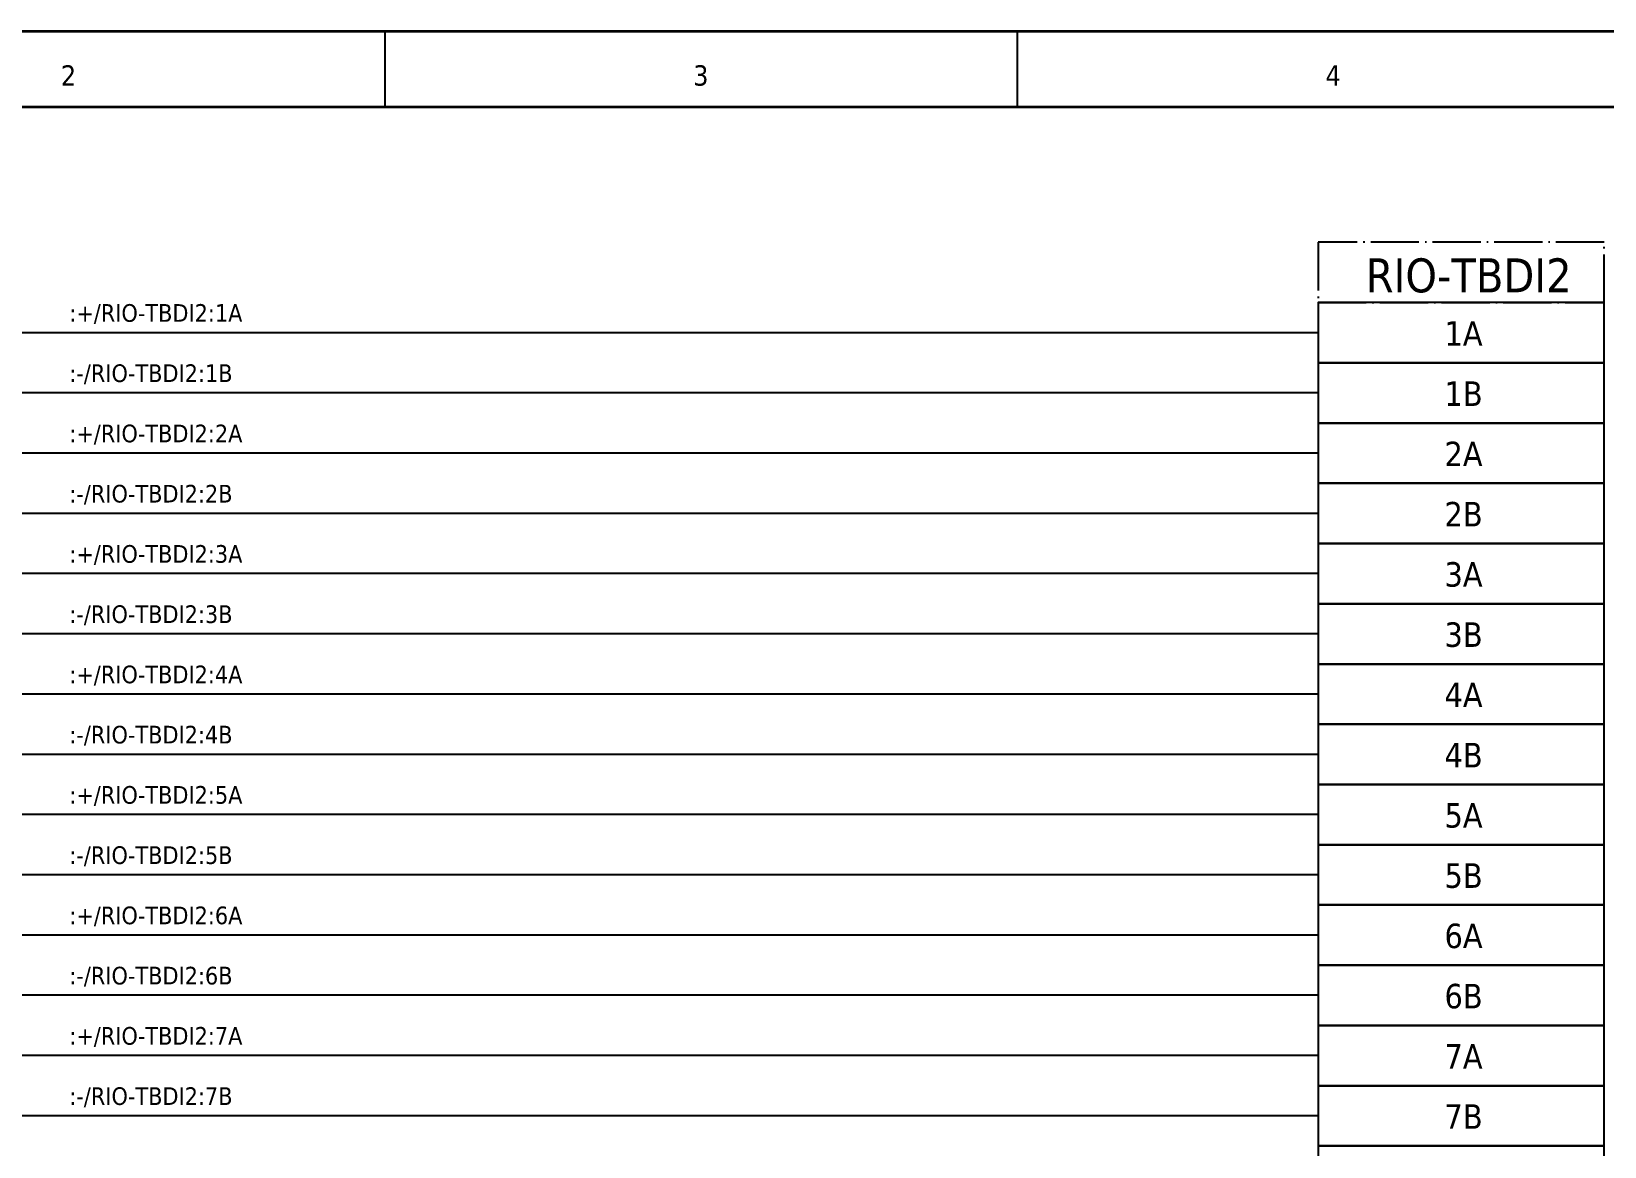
# Model space of a CAD drawing. Header units: millimetres. Extents: x 0 to 1792788, y -13 to 262234.
# Drawn here: x 102.5 to 207, y 223 to 297 of the extents above; entities that cross this region are included whole.
import ezdxf
from ezdxf.enums import TextEntityAlignment as Align

# ---------------------------------------------------------------- set-up
doc = ezdxf.new("R2010")
doc.units = ezdxf.units.MM
doc.linetypes.add('EPL_DASHDOT', pattern=[1, 0.8, -0.1, 0, -0.1])
for name, color, linetype, lineweight in [('EPLAN108', 5, 'Continuous', 35), ('EPLAN201', 7, 'Continuous', 35), ('EPLAN300', 5, 'Continuous', 25), ('EPLAN307', 134, 'EPL_DASHDOT', 25), ('EPLAN311', 7, 'Continuous', 25), ('EPLAN405', 7, 'Continuous', 25), ('EPLAN421', 5, 'Continuous', 35), ('EPLAN433', 251, 'Continuous', 35), ('EPLAN451', 7, 'Continuous', 35), ('EPLAN452', 7, 'Continuous', 35), ('EPLAN453', 7, 'Continuous', 35), ('EPLAN501', 7, 'Continuous', 35)]:
    doc.layers.add(name, color=color, linetype=linetype, lineweight=lineweight)
doc.styles.add('Tahoma', font='')
doc.styles.get('Tahoma').set_extended_font_data('Tahoma')

# ---------------------------------------------------------------- blocks, each defined once
blk = doc.blocks.new('EPLFRAME')
at = {"layer": 'EPLAN201', "linetype": 'Continuous', "lineweight": 25, "ltscale": 4}
for p, q in [((126, 297), (126, 292)), ((168, 297), (168, 292))]:
    blk.add_line(p, q, dxfattribs=at)
at = {"layer": 'EPLAN201', "linetype": 'Continuous', "lineweight": 35, "ltscale": 4}
blk.add_line((0, 292), (420, 292), dxfattribs=at)
blk.add_lwpolyline([(0, 0), (420, 0), (420, 297), (0, 297)], close=True, dxfattribs=at)
at = {"layer": 'EPLAN451', "color": 7, "style": 'Tahoma'}
for tag, p, height in [('14_10014', (101, 12), 2.26), ('14_10015', (185, 12), 2.26), ('14_10011', (101, 5), 2.26), ('14_10013', (332, 5), 1.63), ('14_10151', (73, 1), 1.63), ('14_10300', (415, 1), 1.63)]:
    blk.add_attdef(tag, p, '', height=height, dxfattribs=at)
blk.add_attdef('4_25020', text='', height=1.63, dxfattribs=at).set_placement((413, 1), align=Align.RIGHT)
at = {"layer": 'EPLAN452', "color": 7, "style": 'Tahoma'}
for tag, p, height in [('4_11041', (1, 17), 2.26), ('4_11071[1]', (1, 13), 1.63), ('4_11074[1]', (21, 13), 1.63), ('4_11070[1]', (41, 13), 1.63), ('4_11024', (73, 13), 1.63), ('4_20132_1001', (374, 13), 1.63), ('4_11011', (231, 12), 2.26), ('4_11030', (301, 12), 2.26), ('4_11071[2]', (1, 9), 1.63), ('4_11074[2]', (21, 9), 1.63), ('4_11070[2]', (41, 9), 1.63), ('4_11022', (73, 9), 1.63), ('4_20134_1001', (374, 9), 1.63), ('4_11071[3]', (1, 5), 1.63), ('4_11074[3]', (21, 5), 1.63), ('4_11070[3]', (41, 5), 1.63), ('4_11080', (73, 5), 1.63), ('4_11059', (301, 5), 1.63)]:
    blk.add_attdef(tag, p, '', height=height, dxfattribs=at)
for tag, height, p in [('4_11040', 2.26, (419, 17)), ('4_11000', 1.63, (419, 5)), ('4_11085', 1.63, (141, 1)), ('4_11086', 1.63, (183, 1))]:
    blk.add_attdef(tag, text='', height=height, dxfattribs=at).set_placement(p, align=Align.RIGHT)
at = {"layer": 'EPLAN453', "color": 7, "style": 'Tahoma'}
for tag, p in [('53_19005_1', (21, 293)), ('53_19005', (63, 293)), ('53_19005_8', (105, 293)), ('53_19005_6', (147, 293)), ('53_19005_7', (189, 293)), ('53_19005_9', (231, 293)), ('53_19005_3', (273, 293)), ('53_19005_2', (315, 293)), ('53_19005_4', (357, 293)), ('53_19005_5', (399, 293))]:
    blk.add_attdef(tag, text='', height=1.35, dxfattribs=at).set_placement(p, align=Align.BOTTOM_CENTER)
blk = doc.blocks.new('EPLSYM_LibrarySPECIAL_en_US_Symbol427_Variant5_Placement1')
at = {"layer": 'EPLAN421', "color": 5, "style": 'Tahoma'}
for tag, p in [('17_20029[1]', (-0.9525, 3.335)), ('17_20029[2]', (20.0025, 3.335))]:
    blk.add_attdef(tag, text='', height=1.1739, dxfattribs=at).set_placement(p, align=Align.BOTTOM_RIGHT)
at = {"layer": 'EPLAN433', "color": 251, "style": 'Tahoma'}
blk.add_attdef('17_20406_1', text='', height=1.6254, dxfattribs=at).set_placement((0.9525, 1.5875), align=Align.BOTTOM_RIGHT)
blk.add_attdef('17_20406', text='', height=1.6254, dxfattribs=at).set_placement((0.9525, 1.5875), align=Align.BOTTOM_LEFT)
blk = doc.blocks.new('EPLSYM_LibrarySPECIAL_en_US_Symbol427_Variant5_Placement1_1')
at = {"layer": 'EPLAN421', "color": 5, "style": 'Tahoma'}
for tag, p in [('17_20029[1]', (-0.9525, 3.335)), ('17_20029[2]', (20.0025, 3.335))]:
    blk.add_attdef(tag, text='', height=1.1739, dxfattribs=at).set_placement(p, align=Align.BOTTOM_RIGHT)
at = {"layer": 'EPLAN433', "color": 251, "style": 'Tahoma'}
blk.add_attdef('17_20406_1', text='', height=1.6254, dxfattribs=at).set_placement((0.9525, 1.5875), align=Align.BOTTOM_RIGHT)
blk.add_attdef('17_20406', text='', height=1.6254, dxfattribs=at).set_placement((0.9525, 1.5875), align=Align.BOTTOM_LEFT)
blk = doc.blocks.new('EPLSYM_LibrarySPECIAL_en_US_Symbol427_Variant5_Placement1_2')
at = {"layer": 'EPLAN421', "color": 5, "style": 'Tahoma'}
for tag, p in [('17_20029[1]', (-0.9525, 3.335)), ('17_20029[2]', (20.0025, 3.335))]:
    blk.add_attdef(tag, text='', height=1.1739, dxfattribs=at).set_placement(p, align=Align.BOTTOM_RIGHT)
at = {"layer": 'EPLAN433', "color": 251, "style": 'Tahoma'}
blk.add_attdef('17_20406_1', text='', height=1.6254, dxfattribs=at).set_placement((0.9525, 1.5875), align=Align.BOTTOM_RIGHT)
blk.add_attdef('17_20406', text='', height=1.6254, dxfattribs=at).set_placement((0.9525, 1.5875), align=Align.BOTTOM_LEFT)
blk = doc.blocks.new('EPLSYM_LibrarySPECIAL_en_US_Symbol427_Variant5_Placement1_3')
at = {"layer": 'EPLAN421', "color": 5, "style": 'Tahoma'}
for tag, p in [('17_20029[1]', (-0.9525, 3.335)), ('17_20029[2]', (20.0025, 3.335))]:
    blk.add_attdef(tag, text='', height=1.1739, dxfattribs=at).set_placement(p, align=Align.BOTTOM_RIGHT)
at = {"layer": 'EPLAN433', "color": 251, "style": 'Tahoma'}
blk.add_attdef('17_20406_1', text='', height=1.6254, dxfattribs=at).set_placement((0.9525, 1.5875), align=Align.BOTTOM_RIGHT)
blk.add_attdef('17_20406', text='', height=1.6254, dxfattribs=at).set_placement((0.9525, 1.5875), align=Align.BOTTOM_LEFT)
blk = doc.blocks.new('EPLSYM_LibrarySPECIAL_en_US_Symbol427_Variant5_Placement1_4')
at = {"layer": 'EPLAN421', "color": 5, "style": 'Tahoma'}
for tag, p in [('17_20029[1]', (-0.9525, 3.335)), ('17_20029[2]', (20.0025, 3.335))]:
    blk.add_attdef(tag, text='', height=1.1739, dxfattribs=at).set_placement(p, align=Align.BOTTOM_RIGHT)
at = {"layer": 'EPLAN433', "color": 251, "style": 'Tahoma'}
blk.add_attdef('17_20406_1', text='', height=1.6254, dxfattribs=at).set_placement((0.9525, 1.5875), align=Align.BOTTOM_RIGHT)
blk.add_attdef('17_20406', text='', height=1.6254, dxfattribs=at).set_placement((0.9525, 1.5875), align=Align.BOTTOM_LEFT)
blk = doc.blocks.new('EPLSYM_LibrarySPECIAL_en_US_Symbol427_Variant5_Placement1_5')
at = {"layer": 'EPLAN421', "color": 5, "style": 'Tahoma'}
for tag, p in [('17_20029[1]', (-0.9525, 3.335)), ('17_20029[2]', (20.0025, 3.335))]:
    blk.add_attdef(tag, text='', height=1.1739, dxfattribs=at).set_placement(p, align=Align.BOTTOM_RIGHT)
at = {"layer": 'EPLAN433', "color": 251, "style": 'Tahoma'}
blk.add_attdef('17_20406_1', text='', height=1.6254, dxfattribs=at).set_placement((0.9525, 1.5875), align=Align.BOTTOM_RIGHT)
blk.add_attdef('17_20406', text='', height=1.6254, dxfattribs=at).set_placement((0.9525, 1.5875), align=Align.BOTTOM_LEFT)
blk = doc.blocks.new('EPLSYM_LibrarySPECIAL_en_US_Symbol427_Variant5_Placement1_6')
at = {"layer": 'EPLAN421', "color": 5, "style": 'Tahoma'}
for tag, p in [('17_20029[1]', (-0.9525, 3.335)), ('17_20029[2]', (20.0025, 3.335))]:
    blk.add_attdef(tag, text='', height=1.1739, dxfattribs=at).set_placement(p, align=Align.BOTTOM_RIGHT)
at = {"layer": 'EPLAN433', "color": 251, "style": 'Tahoma'}
blk.add_attdef('17_20406_1', text='', height=1.6254, dxfattribs=at).set_placement((0.9525, 1.5875), align=Align.BOTTOM_RIGHT)
blk.add_attdef('17_20406', text='', height=1.6254, dxfattribs=at).set_placement((0.9525, 1.5875), align=Align.BOTTOM_LEFT)
blk = doc.blocks.new('EPLSYM_LibrarySPECIAL_en_US_Symbol427_Variant5_Placement1_7')
at = {"layer": 'EPLAN421', "color": 5, "style": 'Tahoma'}
for tag, p in [('17_20029[1]', (-0.9525, 3.335)), ('17_20029[2]', (20.0025, 3.335))]:
    blk.add_attdef(tag, text='', height=1.1739, dxfattribs=at).set_placement(p, align=Align.BOTTOM_RIGHT)
at = {"layer": 'EPLAN433', "color": 251, "style": 'Tahoma'}
blk.add_attdef('17_20406_1', text='', height=1.6254, dxfattribs=at).set_placement((0.9525, 1.5875), align=Align.BOTTOM_RIGHT)
blk.add_attdef('17_20406', text='', height=1.6254, dxfattribs=at).set_placement((0.9525, 1.5875), align=Align.BOTTOM_LEFT)
blk = doc.blocks.new('EPLSYM_LibrarySPECIAL_en_US_Symbol427_Variant5_Placement1_8')
at = {"layer": 'EPLAN421', "color": 5, "style": 'Tahoma'}
for tag, p in [('17_20029[1]', (-0.9525, 3.335)), ('17_20029[2]', (20.0025, 3.335))]:
    blk.add_attdef(tag, text='', height=1.1739, dxfattribs=at).set_placement(p, align=Align.BOTTOM_RIGHT)
at = {"layer": 'EPLAN433', "color": 251, "style": 'Tahoma'}
blk.add_attdef('17_20406_1', text='', height=1.6254, dxfattribs=at).set_placement((0.9525, 1.5875), align=Align.BOTTOM_RIGHT)
blk.add_attdef('17_20406', text='', height=1.6254, dxfattribs=at).set_placement((0.9525, 1.5875), align=Align.BOTTOM_LEFT)
blk = doc.blocks.new('EPLSYM_LibrarySPECIAL_en_US_Symbol427_Variant5_Placement1_9')
at = {"layer": 'EPLAN421', "color": 5, "style": 'Tahoma'}
for tag, p in [('17_20029[1]', (-0.9525, 3.335)), ('17_20029[2]', (20.0025, 3.335))]:
    blk.add_attdef(tag, text='', height=1.1739, dxfattribs=at).set_placement(p, align=Align.BOTTOM_RIGHT)
at = {"layer": 'EPLAN433', "color": 251, "style": 'Tahoma'}
blk.add_attdef('17_20406_1', text='', height=1.6254, dxfattribs=at).set_placement((0.9525, 1.5875), align=Align.BOTTOM_RIGHT)
blk.add_attdef('17_20406', text='', height=1.6254, dxfattribs=at).set_placement((0.9525, 1.5875), align=Align.BOTTOM_LEFT)
blk = doc.blocks.new('EPLSYM_LibrarySPECIAL_en_US_Symbol427_Variant5_Placement1_10')
at = {"layer": 'EPLAN421', "color": 5, "style": 'Tahoma'}
for tag, p in [('17_20029[1]', (-0.9525, 3.335)), ('17_20029[2]', (20.0025, 3.335))]:
    blk.add_attdef(tag, text='', height=1.1739, dxfattribs=at).set_placement(p, align=Align.BOTTOM_RIGHT)
at = {"layer": 'EPLAN433', "color": 251, "style": 'Tahoma'}
blk.add_attdef('17_20406_1', text='', height=1.6254, dxfattribs=at).set_placement((0.9525, 1.5875), align=Align.BOTTOM_RIGHT)
blk.add_attdef('17_20406', text='', height=1.6254, dxfattribs=at).set_placement((0.9525, 1.5875), align=Align.BOTTOM_LEFT)
blk = doc.blocks.new('EPLSYM_LibrarySPECIAL_en_US_Symbol427_Variant5_Placement1_11')
at = {"layer": 'EPLAN421', "color": 5, "style": 'Tahoma'}
for tag, p in [('17_20029[1]', (-0.9525, 3.335)), ('17_20029[2]', (20.0025, 3.335))]:
    blk.add_attdef(tag, text='', height=1.1739, dxfattribs=at).set_placement(p, align=Align.BOTTOM_RIGHT)
at = {"layer": 'EPLAN433', "color": 251, "style": 'Tahoma'}
blk.add_attdef('17_20406_1', text='', height=1.6254, dxfattribs=at).set_placement((0.9525, 1.5875), align=Align.BOTTOM_RIGHT)
blk.add_attdef('17_20406', text='', height=1.6254, dxfattribs=at).set_placement((0.9525, 1.5875), align=Align.BOTTOM_LEFT)
blk = doc.blocks.new('EPLSYM_LibrarySPECIAL_en_US_Symbol427_Variant5_Placement1_12')
at = {"layer": 'EPLAN421', "color": 5, "style": 'Tahoma'}
for tag, p in [('17_20029[1]', (-0.9525, 3.335)), ('17_20029[2]', (20.0025, 3.335))]:
    blk.add_attdef(tag, text='', height=1.1739, dxfattribs=at).set_placement(p, align=Align.BOTTOM_RIGHT)
at = {"layer": 'EPLAN433', "color": 251, "style": 'Tahoma'}
blk.add_attdef('17_20406_1', text='', height=1.6254, dxfattribs=at).set_placement((0.9525, 1.5875), align=Align.BOTTOM_RIGHT)
blk.add_attdef('17_20406', text='', height=1.6254, dxfattribs=at).set_placement((0.9525, 1.5875), align=Align.BOTTOM_LEFT)
blk = doc.blocks.new('EPLSYM_LibrarySPECIAL_en_US_Symbol427_Variant5_Placement1_13')
at = {"layer": 'EPLAN421', "color": 5, "style": 'Tahoma'}
for tag, p in [('17_20029[1]', (-0.9525, 3.335)), ('17_20029[2]', (20.0025, 3.335))]:
    blk.add_attdef(tag, text='', height=1.1739, dxfattribs=at).set_placement(p, align=Align.BOTTOM_RIGHT)
at = {"layer": 'EPLAN433', "color": 251, "style": 'Tahoma'}
blk.add_attdef('17_20406_1', text='', height=1.6254, dxfattribs=at).set_placement((0.9525, 1.5875), align=Align.BOTTOM_RIGHT)
blk.add_attdef('17_20406', text='', height=1.6254, dxfattribs=at).set_placement((0.9525, 1.5875), align=Align.BOTTOM_LEFT)
blk = doc.blocks.new('EPLSYM_LibrarySPECIAL_Symbol308_Variant0_Placement0')
at = {"layer": 'EPLAN405', "color": 7, "style": 'Tahoma'}
for tag, p in [('17_31011', (1.5, 6.35)), ('17_31002', (1.5, 0.5))]:
    blk.add_attdef(tag, text='', height=1.17, dxfattribs=at).set_placement(p, align=Align.BOTTOM_LEFT)
for tag, p in [('17_31004', (1.5, 4.4)), ('17_31003', (1.5, 2.45))]:
    blk.add_attdef(tag, p, '', height=1.17, dxfattribs=at)

msp = doc.modelspace()

# ---------------------------------------------------------------- linework, layer by layer
at = {"layer": 'EPLAN300', "lineweight": 25, "ltscale": 4}
for points in [[(188, 275), (207, 275), (207, 279), (188, 279)], [(188, 271), (207, 271), (207, 275), (188, 275)], [(188, 267), (207, 267), (207, 271), (188, 271)], [(188, 263), (207, 263), (207, 267), (188, 267)], [(188, 259), (207, 259), (207, 263), (188, 263)], [(188, 255), (207, 255), (207, 259), (188, 259)], [(188, 251), (207, 251), (207, 255), (188, 255)], [(188, 247), (207, 247), (207, 251), (188, 251)], [(188, 243), (207, 243), (207, 247), (188, 247)], [(188, 239), (207, 239), (207, 243), (188, 243)], [(188, 235), (207, 235), (207, 239), (188, 239)], [(188, 231), (207, 231), (207, 235), (188, 235)], [(188, 227), (207, 227), (207, 231), (188, 231)], [(188, 223), (207, 223), (207, 227), (188, 227)], [(188, 219), (207, 219), (207, 223), (188, 223)]]:
    msp.add_lwpolyline(points, close=True, dxfattribs=at)
at = {"layer": 'EPLAN307', "lineweight": 25, "ltscale": 4}
msp.add_lwpolyline([(188, 279), (207, 279), (207, 283), (188, 283)], close=True, dxfattribs=at)
at = {"layer": 'EPLAN311', "ltscale": 4}
for p, q in [((188, 277), (39, 277)), ((188, 273), (39, 273)), ((188, 269), (39, 269)), ((188, 265), (39, 265)), ((188, 261), (39, 261)), ((188, 257), (39, 257)), ((188, 253), (39, 253)), ((188, 249), (39, 249)), ((188, 245), (39, 245)), ((188, 241), (39, 241)), ((188, 237), (39, 237)), ((188, 233), (39, 233)), ((188, 229), (39, 229)), ((188, 225), (39, 225))]:
    msp.add_line(p, q, dxfattribs=at)

# ---------------------------------------------------------------- block references
ref = msp.add_blockref('EPLFRAME', (0, 0))
ref.add_attrib('53_19005_6', '3', dxfattribs={"layer": 'EPLAN453', "color": 7, "height": 1.35, "style": 'Tahoma'}).set_placement((147, 293), align=Align.BOTTOM_CENTER)
ref.add_attrib('53_19005_7', '4', dxfattribs={"layer": 'EPLAN453', "color": 7, "height": 1.35, "style": 'Tahoma'}).set_placement((189, 293), align=Align.BOTTOM_CENTER)
ref.add_attrib('53_19005_8', '2', dxfattribs={"layer": 'EPLAN453', "color": 7, "height": 1.35, "style": 'Tahoma'}).set_placement((105, 293), align=Align.BOTTOM_CENTER)
ref = msp.add_blockref('EPLSYM_LibrarySPECIAL_Symbol308_Variant0_Placement0', (105, 277))
ref.add_attrib('17_31011', ':+/RIO-TBDI2:1A', dxfattribs={"layer": 'EPLAN405', "color": 7, "height": 1.1739, "style": 'Tahoma'}).set_placement((105.05, 277.37), align=Align.BOTTOM_LEFT)
ref = msp.add_blockref('EPLSYM_LibrarySPECIAL_en_US_Symbol427_Variant5_Placement1', (188, 277))
ref.add_attrib('17_20011', '1A', dxfattribs={"layer": 'EPLAN501', "color": 7, "height": 1.625, "style": 'Tahoma'}).set_placement((197.66, 275.65), align=Align.BOTTOM_CENTER)
ref = msp.add_blockref('EPLSYM_LibrarySPECIAL_Symbol308_Variant0_Placement0', (105, 273))
ref.add_attrib('17_31011', ':-/RIO-TBDI2:1B', dxfattribs={"layer": 'EPLAN405', "color": 7, "height": 1.1739, "style": 'Tahoma'}).set_placement((105.05, 273.37), align=Align.BOTTOM_LEFT)
ref = msp.add_blockref('EPLSYM_LibrarySPECIAL_en_US_Symbol427_Variant5_Placement1_1', (188, 273))
ref.add_attrib('17_20011', '1B', dxfattribs={"layer": 'EPLAN501', "color": 7, "height": 1.625, "style": 'Tahoma'}).set_placement((197.66, 271.65), align=Align.BOTTOM_CENTER)
ref = msp.add_blockref('EPLSYM_LibrarySPECIAL_Symbol308_Variant0_Placement0', (105, 269))
ref.add_attrib('17_31011', ':+/RIO-TBDI2:2A', dxfattribs={"layer": 'EPLAN405', "color": 7, "height": 1.1739, "style": 'Tahoma'}).set_placement((105.05, 269.37), align=Align.BOTTOM_LEFT)
ref = msp.add_blockref('EPLSYM_LibrarySPECIAL_en_US_Symbol427_Variant5_Placement1_2', (188, 269))
ref.add_attrib('17_20011', '2A', dxfattribs={"layer": 'EPLAN501', "color": 7, "height": 1.625, "style": 'Tahoma'}).set_placement((197.66, 267.65), align=Align.BOTTOM_CENTER)
ref = msp.add_blockref('EPLSYM_LibrarySPECIAL_Symbol308_Variant0_Placement0', (105, 265))
ref.add_attrib('17_31011', ':-/RIO-TBDI2:2B', dxfattribs={"layer": 'EPLAN405', "color": 7, "height": 1.1739, "style": 'Tahoma'}).set_placement((105.05, 265.37), align=Align.BOTTOM_LEFT)
ref = msp.add_blockref('EPLSYM_LibrarySPECIAL_en_US_Symbol427_Variant5_Placement1_3', (188, 265))
ref.add_attrib('17_20011', '2B', dxfattribs={"layer": 'EPLAN501', "color": 7, "height": 1.625, "style": 'Tahoma'}).set_placement((197.66, 263.65), align=Align.BOTTOM_CENTER)
ref = msp.add_blockref('EPLSYM_LibrarySPECIAL_Symbol308_Variant0_Placement0', (105, 261))
ref.add_attrib('17_31011', ':+/RIO-TBDI2:3A', dxfattribs={"layer": 'EPLAN405', "color": 7, "height": 1.1739, "style": 'Tahoma'}).set_placement((105.05, 261.37), align=Align.BOTTOM_LEFT)
ref = msp.add_blockref('EPLSYM_LibrarySPECIAL_en_US_Symbol427_Variant5_Placement1_4', (188, 261))
ref.add_attrib('17_20011', '3A', dxfattribs={"layer": 'EPLAN501', "color": 7, "height": 1.625, "style": 'Tahoma'}).set_placement((197.66, 259.65), align=Align.BOTTOM_CENTER)
ref = msp.add_blockref('EPLSYM_LibrarySPECIAL_Symbol308_Variant0_Placement0', (105, 257))
ref.add_attrib('17_31011', ':-/RIO-TBDI2:3B', dxfattribs={"layer": 'EPLAN405', "color": 7, "height": 1.1739, "style": 'Tahoma'}).set_placement((105.05, 257.37), align=Align.BOTTOM_LEFT)
ref = msp.add_blockref('EPLSYM_LibrarySPECIAL_en_US_Symbol427_Variant5_Placement1_5', (188, 257))
ref.add_attrib('17_20011', '3B', dxfattribs={"layer": 'EPLAN501', "color": 7, "height": 1.625, "style": 'Tahoma'}).set_placement((197.66, 255.65), align=Align.BOTTOM_CENTER)
ref = msp.add_blockref('EPLSYM_LibrarySPECIAL_Symbol308_Variant0_Placement0', (105, 253))
ref.add_attrib('17_31011', ':+/RIO-TBDI2:4A', dxfattribs={"layer": 'EPLAN405', "color": 7, "height": 1.1739, "style": 'Tahoma'}).set_placement((105.05, 253.37), align=Align.BOTTOM_LEFT)
ref = msp.add_blockref('EPLSYM_LibrarySPECIAL_en_US_Symbol427_Variant5_Placement1_6', (188, 253))
ref.add_attrib('17_20011', '4A', dxfattribs={"layer": 'EPLAN501', "color": 7, "height": 1.625, "style": 'Tahoma'}).set_placement((197.66, 251.65), align=Align.BOTTOM_CENTER)
ref = msp.add_blockref('EPLSYM_LibrarySPECIAL_Symbol308_Variant0_Placement0', (105, 249))
ref.add_attrib('17_31011', ':-/RIO-TBDI2:4B', dxfattribs={"layer": 'EPLAN405', "color": 7, "height": 1.1739, "style": 'Tahoma'}).set_placement((105.05, 249.37), align=Align.BOTTOM_LEFT)
ref = msp.add_blockref('EPLSYM_LibrarySPECIAL_en_US_Symbol427_Variant5_Placement1_7', (188, 249))
ref.add_attrib('17_20011', '4B', dxfattribs={"layer": 'EPLAN501', "color": 7, "height": 1.625, "style": 'Tahoma'}).set_placement((197.66, 247.65), align=Align.BOTTOM_CENTER)
ref = msp.add_blockref('EPLSYM_LibrarySPECIAL_Symbol308_Variant0_Placement0', (105, 245))
ref.add_attrib('17_31011', ':+/RIO-TBDI2:5A', dxfattribs={"layer": 'EPLAN405', "color": 7, "height": 1.1739, "style": 'Tahoma'}).set_placement((105.05, 245.37), align=Align.BOTTOM_LEFT)
ref = msp.add_blockref('EPLSYM_LibrarySPECIAL_en_US_Symbol427_Variant5_Placement1_8', (188, 245))
ref.add_attrib('17_20011', '5A', dxfattribs={"layer": 'EPLAN501', "color": 7, "height": 1.625, "style": 'Tahoma'}).set_placement((197.66, 243.65), align=Align.BOTTOM_CENTER)
ref = msp.add_blockref('EPLSYM_LibrarySPECIAL_Symbol308_Variant0_Placement0', (105, 241))
ref.add_attrib('17_31011', ':-/RIO-TBDI2:5B', dxfattribs={"layer": 'EPLAN405', "color": 7, "height": 1.1739, "style": 'Tahoma'}).set_placement((105.05, 241.37), align=Align.BOTTOM_LEFT)
ref = msp.add_blockref('EPLSYM_LibrarySPECIAL_en_US_Symbol427_Variant5_Placement1_9', (188, 241))
ref.add_attrib('17_20011', '5B', dxfattribs={"layer": 'EPLAN501', "color": 7, "height": 1.625, "style": 'Tahoma'}).set_placement((197.66, 239.65), align=Align.BOTTOM_CENTER)
ref = msp.add_blockref('EPLSYM_LibrarySPECIAL_Symbol308_Variant0_Placement0', (105, 237))
ref.add_attrib('17_31011', ':+/RIO-TBDI2:6A', dxfattribs={"layer": 'EPLAN405', "color": 7, "height": 1.1739, "style": 'Tahoma'}).set_placement((105.05, 237.37), align=Align.BOTTOM_LEFT)
ref = msp.add_blockref('EPLSYM_LibrarySPECIAL_en_US_Symbol427_Variant5_Placement1_10', (188, 237))
ref.add_attrib('17_20011', '6A', dxfattribs={"layer": 'EPLAN501', "color": 7, "height": 1.625, "style": 'Tahoma'}).set_placement((197.66, 235.65), align=Align.BOTTOM_CENTER)
ref = msp.add_blockref('EPLSYM_LibrarySPECIAL_Symbol308_Variant0_Placement0', (105, 233))
ref.add_attrib('17_31011', ':-/RIO-TBDI2:6B', dxfattribs={"layer": 'EPLAN405', "color": 7, "height": 1.1739, "style": 'Tahoma'}).set_placement((105.05, 233.37), align=Align.BOTTOM_LEFT)
ref = msp.add_blockref('EPLSYM_LibrarySPECIAL_en_US_Symbol427_Variant5_Placement1_11', (188, 233))
ref.add_attrib('17_20011', '6B', dxfattribs={"layer": 'EPLAN501', "color": 7, "height": 1.625, "style": 'Tahoma'}).set_placement((197.66, 231.65), align=Align.BOTTOM_CENTER)
ref = msp.add_blockref('EPLSYM_LibrarySPECIAL_Symbol308_Variant0_Placement0', (105, 229))
ref.add_attrib('17_31011', ':+/RIO-TBDI2:7A', dxfattribs={"layer": 'EPLAN405', "color": 7, "height": 1.1739, "style": 'Tahoma'}).set_placement((105.05, 229.37), align=Align.BOTTOM_LEFT)
ref = msp.add_blockref('EPLSYM_LibrarySPECIAL_en_US_Symbol427_Variant5_Placement1_12', (188, 229))
ref.add_attrib('17_20011', '7A', dxfattribs={"layer": 'EPLAN501', "color": 7, "height": 1.625, "style": 'Tahoma'}).set_placement((197.66, 227.65), align=Align.BOTTOM_CENTER)
ref = msp.add_blockref('EPLSYM_LibrarySPECIAL_Symbol308_Variant0_Placement0', (105, 225))
ref.add_attrib('17_31011', ':-/RIO-TBDI2:7B', dxfattribs={"layer": 'EPLAN405', "color": 7, "height": 1.1739, "style": 'Tahoma'}).set_placement((105.05, 225.37), align=Align.BOTTOM_LEFT)
ref = msp.add_blockref('EPLSYM_LibrarySPECIAL_en_US_Symbol427_Variant5_Placement1_13', (188, 225))
ref.add_attrib('17_20011', '7B', dxfattribs={"layer": 'EPLAN501', "color": 7, "height": 1.625, "style": 'Tahoma'}).set_placement((197.66, 223.65), align=Align.BOTTOM_CENTER)

# ---------------------------------------------------------------- texts
at = {"layer": 'EPLAN108', "color": 5, "style": 'Tahoma'}
msp.add_text('RIO-TBDI2', height=2.257, dxfattribs=at).set_placement((198, 279), align=Align.BOTTOM_CENTER)

doc.saveas('drawing.dxf')
